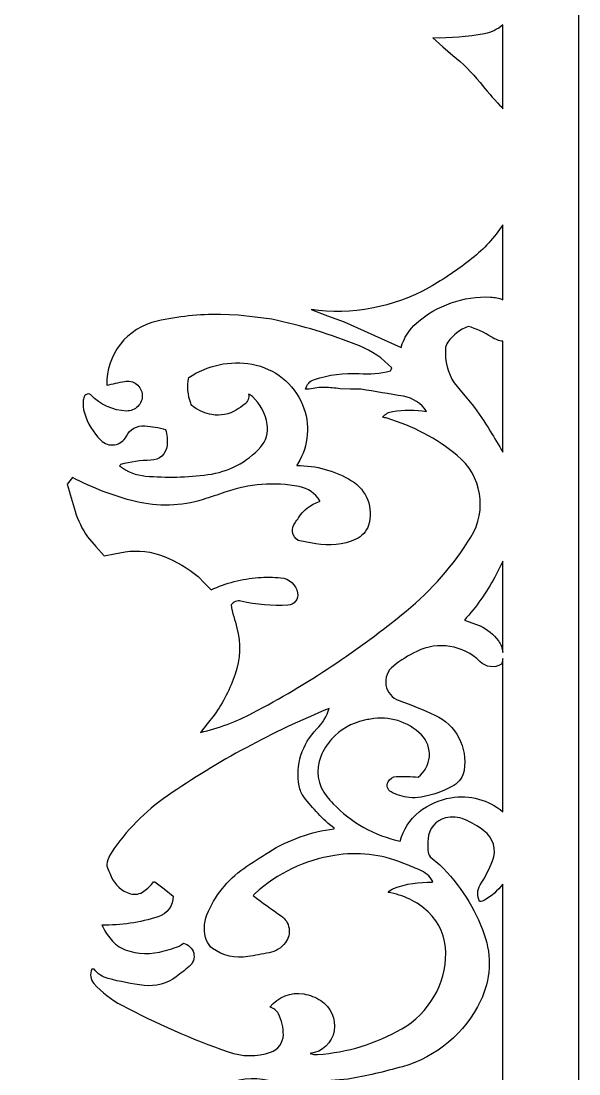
# Model space of a CAD drawing. Header units: centimetres. Extents: x -11.2 to -6.4, y -9 to 9.
# Drawn here: x -8.81 to -6.446, y -6.216 to -1.75 of the extents above; entities that cross this region are included whole.
import ezdxf

# ---------------------------------------------------------------- set-up
doc = ezdxf.new("R2010")
doc.units = ezdxf.units.CM
doc.header["$MEASUREMENT"] = 0
doc.layers.add('layer 1', color=7, linetype='Continuous')

msp = doc.modelspace()

# ---------------------------------------------------------------- linework, layer by layer
at = {"layer": 'layer 1', "color": 250}
for points, knots in [([(-11.17489, 9.00077), (-11.17489, 9.00077), (-6.44602, 9.00077), (-6.44602, 9.00077), (-6.44602, 9.00077), (-6.44602, 9.00077), (-6.44602, -9.00021), (-6.44602, -9.00021), (-6.44602, -9.00021), (-6.44602, -9.00021), (-11.17489, -9.00021), (-11.17489, -9.00021), (-11.17489, -9.00021), (-11.17489, -9.00021), (-11.17489, 9.00077), (-11.17489, 9.00077)], [0, 0, 0, 0, 0.2, 0.2, 0.2, 0.2, 0.4, 0.4, 0.4, 0.4, 0.6, 0.6, 0.6, 0.6, 1, 1, 1, 1]), ([(-6.76842, -1.76704), (-6.76842, -1.76704), (-6.76842, -2.12238), (-6.76842, -2.12238), (-6.76842, -2.12238), (-6.77239, -2.11759), (-6.77649, -2.11292), (-6.78076, -2.10836), (-6.78076, -2.10836), (-6.81002, -2.07704), (-6.83811, -2.04465), (-6.86501, -2.01126), (-6.86501, -2.01126), (-6.89922, -1.9688), (-6.93787, -1.93015), (-6.98034, -1.89595), (-6.98034, -1.89595), (-6.98034, -1.89595), (-7.02288, -1.85907), (-7.02288, -1.85907), (-7.02288, -1.85907), (-7.02288, -1.85907), (-7.06543, -1.82221), (-7.06543, -1.82221), (-7.06543, -1.82221), (-6.99169, -1.82385), (-6.91802, -1.81772), (-6.84557, -1.80393), (-6.84557, -1.80393), (-6.81688, -1.79847), (-6.79036, -1.78565), (-6.76842, -1.76704)], [0, 0, 0, 0, 0.1111111, 0.1111111, 0.1111111, 0.1111111, 0.2222222, 0.2222222, 0.2222222, 0.2222222, 0.3333333, 0.3333333, 0.3333333, 0.3333333, 0.4444444, 0.4444444, 0.4444444, 0.4444444, 0.5555556, 0.5555556, 0.5555556, 0.5555556, 0.6666667, 0.6666667, 0.6666667, 0.6666667, 0.7777778, 0.7777778, 0.7777778, 0.7777778, 1, 1, 1, 1]), ([(-6.76842, -2.61422), (-6.76842, -2.61422), (-6.76842, -2.93223), (-6.76842, -2.93223), (-6.76842, -2.93223), (-6.78484, -2.92567), (-6.80235, -2.92185), (-6.82033, -2.92105), (-6.82033, -2.92105), (-6.93535, -2.91592), (-7.0478, -2.95552), (-7.13418, -3.03163), (-7.13418, -3.03163), (-7.16524, -3.05899), (-7.18793, -3.09455), (-7.19965, -3.13426), (-7.19965, -3.13426), (-7.19965, -3.13426), (-7.44165, -3.0265), (-7.44165, -3.0265), (-7.44165, -3.0265), (-7.44165, -3.0265), (-7.5116, -3.00002), (-7.5116, -3.00002), (-7.5116, -3.00002), (-7.5116, -3.00002), (-7.58154, -2.97356), (-7.58154, -2.97356), (-7.58154, -2.97356), (-7.40876, -2.99866), (-7.23264, -2.96574), (-7.08062, -2.87987), (-7.08062, -2.87987), (-7.01711, -2.844), (-6.95655, -2.80317), (-6.89949, -2.75773), (-6.89949, -2.75773), (-6.84845, -2.71707), (-6.80424, -2.66863), (-6.76842, -2.61422)], [0, 0, 0, 0, 0.0909091, 0.0909091, 0.0909091, 0.0909091, 0.1818182, 0.1818182, 0.1818182, 0.1818182, 0.2727273, 0.2727273, 0.2727273, 0.2727273, 0.3636364, 0.3636364, 0.3636364, 0.3636364, 0.4545455, 0.4545455, 0.4545455, 0.4545455, 0.5454545, 0.5454545, 0.5454545, 0.5454545, 0.6363636, 0.6363636, 0.6363636, 0.6363636, 0.7272727, 0.7272727, 0.7272727, 0.7272727, 0.8181818, 0.8181818, 0.8181818, 0.8181818, 1, 1, 1, 1]), ([(-7.96535, -2.99435), (-7.96535, -2.99435), (-7.92753, -2.99624), (-7.92753, -2.99624), (-7.92753, -2.99624), (-7.92753, -2.99624), (-7.88973, -2.99813), (-7.88973, -2.99813), (-7.88973, -2.99813), (-7.88973, -2.99813), (-7.81883, -3.00664), (-7.81883, -3.00664), (-7.81883, -3.00664), (-7.81883, -3.00664), (-7.74794, -3.01515), (-7.74794, -3.01515), (-7.74794, -3.01515), (-7.621, -3.04167), (-7.49666, -3.07945), (-7.37643, -3.12801), (-7.37643, -3.12801), (-7.32462, -3.14894), (-7.27787, -3.18073), (-7.23936, -3.22121), (-7.23936, -3.22121), (-7.23936, -3.22121), (-7.24219, -3.22784), (-7.24219, -3.22784), (-7.24219, -3.22784), (-7.24219, -3.22784), (-7.24502, -3.23445), (-7.24502, -3.23445), (-7.24502, -3.23445), (-7.28816, -3.24455), (-7.33254, -3.24838), (-7.37678, -3.24579), (-7.37678, -3.24579), (-7.44123, -3.24202), (-7.5058, -3.25028), (-7.56722, -3.27017), (-7.56722, -3.27017), (-7.58625, -3.27633), (-7.60043, -3.29233), (-7.60425, -3.31197), (-7.60425, -3.31197), (-7.60425, -3.31197), (-7.59668, -3.31197), (-7.59668, -3.31197), (-7.59668, -3.31197), (-7.59668, -3.31197), (-7.58911, -3.31197), (-7.58911, -3.31197), (-7.58911, -3.31197), (-7.56792, -3.30615), (-7.54596, -3.30352), (-7.52399, -3.30417), (-7.52399, -3.30417), (-7.50212, -3.30482), (-7.4803, -3.30679), (-7.45867, -3.31008), (-7.45867, -3.31008), (-7.45867, -3.31008), (-7.41424, -3.31102), (-7.41424, -3.31102), (-7.41424, -3.31102), (-7.41424, -3.31102), (-7.3698, -3.31197), (-7.3698, -3.31197), (-7.3698, -3.31197), (-7.3095, -3.32141), (-7.24928, -3.33139), (-7.18915, -3.34192), (-7.18915, -3.34192), (-7.14914, -3.34891), (-7.11387, -3.37234), (-7.09188, -3.4065), (-7.09188, -3.4065), (-7.13958, -3.39921), (-7.18807, -3.39909), (-7.23579, -3.40616), (-7.23579, -3.40616), (-7.25193, -3.40855), (-7.26663, -3.41673), (-7.27717, -3.42917), (-7.27717, -3.42917), (-7.27717, -3.42917), (-7.27717, -3.43013), (-7.27717, -3.43013), (-7.27717, -3.43013), (-7.27717, -3.43013), (-7.27717, -3.43108), (-7.27717, -3.43108), (-7.27717, -3.43108), (-7.27111, -3.43195), (-7.26512, -3.43325), (-7.25925, -3.43501), (-7.25925, -3.43501), (-7.15049, -3.46738), (-7.04925, -3.52113), (-6.96148, -3.59305), (-6.96148, -3.59305), (-6.85834, -3.6775), (-6.83372, -3.82546), (-6.9037, -3.93892), (-6.9037, -3.93892), (-6.9773, -4.05812), (-7.07015, -4.16436), (-7.17841, -4.25328), (-7.17841, -4.25328), (-7.37989, -4.41875), (-7.59765, -4.56341), (-7.82828, -4.685), (-7.82828, -4.685), (-7.89846, -4.72199), (-7.97314, -4.74979), (-8.05043, -4.76769), (-8.05043, -4.76769), (-8.05043, -4.76769), (-8.02112, -4.73082), (-8.02112, -4.73082), (-8.02112, -4.73082), (-8.02112, -4.73082), (-7.99181, -4.69395), (-7.99181, -4.69395), (-7.99181, -4.69395), (-7.95405, -4.64044), (-7.92403, -4.5819), (-7.90263, -4.52), (-7.90263, -4.52), (-7.88086, -4.45704), (-7.87832, -4.38906), (-7.89534, -4.32466), (-7.89534, -4.32466), (-7.89962, -4.30842), (-7.9042, -4.29226), (-7.90906, -4.27618), (-7.90906, -4.27618), (-7.91393, -4.26008), (-7.91758, -4.24364), (-7.91997, -4.227), (-7.91997, -4.227), (-7.91079, -4.21348), (-7.89422, -4.20702), (-7.87831, -4.21073), (-7.87831, -4.21073), (-7.81307, -4.22595), (-7.746, -4.23177), (-7.67912, -4.228), (-7.67912, -4.228), (-7.66647, -4.22727), (-7.65474, -4.22114), (-7.64693, -4.21117), (-7.64693, -4.21117), (-7.63911, -4.20119), (-7.63595, -4.1884), (-7.63827, -4.17594), (-7.63827, -4.17594), (-7.6448, -4.14089), (-7.67388, -4.11451), (-7.70942, -4.11149), (-7.70942, -4.11149), (-7.74135, -4.10877), (-7.77343, -4.10855), (-7.8054, -4.11083), (-7.8054, -4.11083), (-7.87457, -4.11576), (-7.94223, -4.13334), (-8.00506, -4.16271), (-8.00506, -4.16271), (-8.00506, -4.16271), (-8.03247, -4.13436), (-8.03247, -4.13436), (-8.03247, -4.13436), (-8.03247, -4.13436), (-8.05988, -4.106), (-8.05988, -4.106), (-8.05988, -4.106), (-8.10365, -4.0711), (-8.15217, -4.04262), (-8.20399, -4.02145), (-8.20399, -4.02145), (-8.25651, -3.99999), (-8.31388, -3.99327), (-8.36994, -4.00201), (-8.36994, -4.00201), (-8.36994, -4.00201), (-8.41437, -4.01053), (-8.41437, -4.01053), (-8.41437, -4.01053), (-8.41437, -4.01053), (-8.4588, -4.01903), (-8.4588, -4.01903), (-8.4588, -4.01903), (-8.4588, -4.01903), (-8.49377, -3.97838), (-8.49377, -3.97838), (-8.49377, -3.97838), (-8.49377, -3.97838), (-8.52875, -3.93773), (-8.52875, -3.93773), (-8.52875, -3.93773), (-8.55174, -3.90466), (-8.56944, -3.86822), (-8.58123, -3.8297), (-8.58123, -3.8297), (-8.59294, -3.79141), (-8.60444, -3.75307), (-8.61571, -3.71465), (-8.61571, -3.71465), (-8.61571, -3.71465), (-8.59303, -3.68629), (-8.59303, -3.68629), (-8.59303, -3.68629), (-8.50829, -3.731), (-8.41844, -3.7652), (-8.32541, -3.78815), (-8.32541, -3.78815), (-8.23098, -3.81144), (-8.13205, -3.8085), (-8.03918, -3.77961), (-8.03918, -3.77961), (-8.00812, -3.76994), (-7.97725, -3.75968), (-7.94658, -3.74884), (-7.94658, -3.74884), (-7.84547, -3.71306), (-7.73662, -3.70484), (-7.63128, -3.72502), (-7.63128, -3.72502), (-7.59513, -3.73193), (-7.56344, -3.75352), (-7.54374, -3.78461), (-7.54374, -3.78461), (-7.54374, -3.78461), (-7.54469, -3.78649), (-7.54469, -3.78649), (-7.54469, -3.78649), (-7.54469, -3.78649), (-7.54564, -3.78839), (-7.54564, -3.78839), (-7.54564, -3.78839), (-7.58237, -3.80017), (-7.61376, -3.82446), (-7.63436, -3.85708), (-7.63436, -3.85708), (-7.63898, -3.86438), (-7.64396, -3.87144), (-7.6493, -3.87823), (-7.6493, -3.87823), (-7.65823, -3.8896), (-7.66191, -3.90421), (-7.65944, -3.91845), (-7.65944, -3.91845), (-7.65697, -3.93269), (-7.64863, -3.94518), (-7.63638, -3.95286), (-7.63638, -3.95286), (-7.63638, -3.95286), (-7.59857, -3.96042), (-7.59857, -3.96042), (-7.59857, -3.96042), (-7.59857, -3.96042), (-7.56075, -3.96799), (-7.56075, -3.96799), (-7.56075, -3.96799), (-7.50372, -3.97837), (-7.44492, -3.97157), (-7.39175, -3.94849), (-7.39175, -3.94849), (-7.36581, -3.9372), (-7.34609, -3.91519), (-7.33775, -3.88816), (-7.33775, -3.88816), (-7.31563, -3.81642), (-7.34512, -3.7389), (-7.4094, -3.70011), (-7.4094, -3.70011), (-7.47961, -3.65771), (-7.56003, -3.63528), (-7.64205, -3.63525), (-7.64205, -3.63525), (-7.64205, -3.63525), (-7.64205, -3.63431), (-7.64205, -3.63431), (-7.64205, -3.63431), (-7.64205, -3.63431), (-7.64205, -3.63336), (-7.64205, -3.63336), (-7.64205, -3.63336), (-7.64205, -3.63336), (-7.63827, -3.62958), (-7.63827, -3.62958), (-7.63827, -3.62958), (-7.63784, -3.62853), (-7.63732, -3.62751), (-7.63673, -3.62655), (-7.63673, -3.62655), (-7.59092, -3.55156), (-7.58374, -3.45927), (-7.61748, -3.37814), (-7.61748, -3.37814), (-7.65488, -3.28818), (-7.73529, -3.22339), (-7.83117, -3.20608), (-7.83117, -3.20608), (-7.92464, -3.18919), (-8.02095, -3.20952), (-8.09959, -3.26281), (-8.09959, -3.26281), (-8.10709, -3.29914), (-8.10414, -3.33685), (-8.09109, -3.37159), (-8.09109, -3.37159), (-8.08873, -3.37789), (-8.08453, -3.38335), (-8.07904, -3.38726), (-8.07904, -3.38726), (-8.05586, -3.40375), (-8.02929, -3.41485), (-8.00128, -3.41972), (-8.00128, -3.41972), (-7.96541, -3.42597), (-7.92852, -3.41887), (-7.89755, -3.39974), (-7.89755, -3.39974), (-7.88498, -3.39198), (-7.87287, -3.38352), (-7.86125, -3.3744), (-7.86125, -3.3744), (-7.84869, -3.36453), (-7.84285, -3.34838), (-7.84624, -3.33276), (-7.84624, -3.33276), (-7.83999, -3.33469), (-7.83429, -3.33804), (-7.82958, -3.34257), (-7.82958, -3.34257), (-7.79639, -3.37448), (-7.77436, -3.41626), (-7.76674, -3.46168), (-7.76674, -3.46168), (-7.76097, -3.496), (-7.77127, -3.5311), (-7.79463, -3.55689), (-7.79463, -3.55689), (-7.85297, -3.62131), (-7.93239, -3.66287), (-8.01856, -3.67416), (-8.01856, -3.67416), (-8.1062, -3.68562), (-8.19484, -3.68765), (-8.28292, -3.6802), (-8.28292, -3.6802), (-8.32289, -3.67683), (-8.36102, -3.66186), (-8.39263, -3.63714), (-8.39263, -3.63714), (-8.39263, -3.63714), (-8.39073, -3.63431), (-8.39073, -3.63431), (-8.39073, -3.63431), (-8.39073, -3.63431), (-8.38885, -3.63147), (-8.38885, -3.63147), (-8.38885, -3.63147), (-8.34687, -3.61998), (-8.3036, -3.61391), (-8.26009, -3.61339), (-8.26009, -3.61339), (-8.22482, -3.61295), (-8.19548, -3.5862), (-8.19187, -3.5511), (-8.19187, -3.5511), (-8.18948, -3.52793), (-8.19152, -3.50453), (-8.19789, -3.48213), (-8.19789, -3.48213), (-8.22683, -3.47443), (-8.2564, -3.46943), (-8.28626, -3.46717), (-8.28626, -3.46717), (-8.31881, -3.46473), (-8.3496, -3.48209), (-8.3643, -3.51124), (-8.3643, -3.51124), (-8.37408, -3.53068), (-8.39261, -3.54423), (-8.4141, -3.54764), (-8.4141, -3.54764), (-8.4356, -3.55106), (-8.45753, -3.5438), (-8.47286, -3.52835), (-8.47286, -3.52835), (-8.50501, -3.49584), (-8.52875, -3.45594), (-8.54198, -3.41217), (-8.54198, -3.41217), (-8.54721, -3.39489), (-8.54901, -3.37674), (-8.54726, -3.35877), (-8.54726, -3.35877), (-8.54652, -3.35161), (-8.54386, -3.34478), (-8.53956, -3.33901), (-8.53956, -3.33901), (-8.5349, -3.33274), (-8.52669, -3.33021), (-8.5193, -3.33276), (-8.5193, -3.33276), (-8.51769, -3.33368), (-8.51623, -3.33482), (-8.51495, -3.33617), (-8.51495, -3.33617), (-8.47544, -3.3779), (-8.42113, -3.40239), (-8.36369, -3.40436), (-8.36369, -3.40436), (-8.3457, -3.40496), (-8.32826, -3.39802), (-8.31561, -3.3852), (-8.31561, -3.3852), (-8.30296, -3.37238), (-8.29624, -3.35496), (-8.29707, -3.33697), (-8.29707, -3.33697), (-8.29792, -3.31876), (-8.30668, -3.30182), (-8.32107, -3.29062), (-8.32107, -3.29062), (-8.33544, -3.27941), (-8.3539, -3.27503), (-8.37176, -3.27866), (-8.37176, -3.27866), (-8.39706, -3.28376), (-8.4223, -3.2892), (-8.44746, -3.29495), (-8.44746, -3.29495), (-8.45042, -3.16483), (-8.36062, -3.05078), (-8.23349, -3.02286), (-8.23349, -3.02286), (-8.14543, -3.00357), (-8.0555, -2.99401), (-7.96535, -2.99435)], [0, 0, 0, 0, 0.0089286, 0.0089286, 0.0089286, 0.0089286, 0.0178571, 0.0178571, 0.0178571, 0.0178571, 0.0267857, 0.0267857, 0.0267857, 0.0267857, 0.0357143, 0.0357143, 0.0357143, 0.0357143, 0.0446429, 0.0446429, 0.0446429, 0.0446429, 0.0535714, 0.0535714, 0.0535714, 0.0535714, 0.0625, 0.0625, 0.0625, 0.0625, 0.0714286, 0.0714286, 0.0714286, 0.0714286, 0.0803571, 0.0803571, 0.0803571, 0.0803571, 0.0892857, 0.0892857, 0.0892857, 0.0892857, 0.0982143, 0.0982143, 0.0982143, 0.0982143, 0.1071429, 0.1071429, 0.1071429, 0.1071429, 0.1160714, 0.1160714, 0.1160714, 0.1160714, 0.125, 0.125, 0.125, 0.125, 0.1339286, 0.1339286, 0.1339286, 0.1339286, 0.1428571, 0.1428571, 0.1428571, 0.1428571, 0.1517857, 0.1517857, 0.1517857, 0.1517857, 0.1607143, 0.1607143, 0.1607143, 0.1607143, 0.1696429, 0.1696429, 0.1696429, 0.1696429, 0.1785714, 0.1785714, 0.1785714, 0.1785714, 0.1875, 0.1875, 0.1875, 0.1875, 0.1964286, 0.1964286, 0.1964286, 0.1964286, 0.2053571, 0.2053571, 0.2053571, 0.2053571, 0.2142857, 0.2142857, 0.2142857, 0.2142857, 0.2232143, 0.2232143, 0.2232143, 0.2232143, 0.2321429, 0.2321429, 0.2321429, 0.2321429, 0.2410714, 0.2410714, 0.2410714, 0.2410714, 0.25, 0.25, 0.25, 0.25, 0.2589286, 0.2589286, 0.2589286, 0.2589286, 0.2678571, 0.2678571, 0.2678571, 0.2678571, 0.2767857, 0.2767857, 0.2767857, 0.2767857, 0.2857143, 0.2857143, 0.2857143, 0.2857143, 0.2946429, 0.2946429, 0.2946429, 0.2946429, 0.3035714, 0.3035714, 0.3035714, 0.3035714, 0.3125, 0.3125, 0.3125, 0.3125, 0.3214286, 0.3214286, 0.3214286, 0.3214286, 0.3303571, 0.3303571, 0.3303571, 0.3303571, 0.3392857, 0.3392857, 0.3392857, 0.3392857, 0.3482143, 0.3482143, 0.3482143, 0.3482143, 0.3571429, 0.3571429, 0.3571429, 0.3571429, 0.3660714, 0.3660714, 0.3660714, 0.3660714, 0.375, 0.375, 0.375, 0.375, 0.3839286, 0.3839286, 0.3839286, 0.3839286, 0.3928571, 0.3928571, 0.3928571, 0.3928571, 0.4017857, 0.4017857, 0.4017857, 0.4017857, 0.4107143, 0.4107143, 0.4107143, 0.4107143, 0.4196429, 0.4196429, 0.4196429, 0.4196429, 0.4285714, 0.4285714, 0.4285714, 0.4285714, 0.4375, 0.4375, 0.4375, 0.4375, 0.4464286, 0.4464286, 0.4464286, 0.4464286, 0.4553571, 0.4553571, 0.4553571, 0.4553571, 0.4642857, 0.4642857, 0.4642857, 0.4642857, 0.4732143, 0.4732143, 0.4732143, 0.4732143, 0.4821429, 0.4821429, 0.4821429, 0.4821429, 0.4910714, 0.4910714, 0.4910714, 0.4910714, 0.5, 0.5, 0.5, 0.5, 0.5089286, 0.5089286, 0.5089286, 0.5089286, 0.5178571, 0.5178571, 0.5178571, 0.5178571, 0.5267857, 0.5267857, 0.5267857, 0.5267857, 0.5357143, 0.5357143, 0.5357143, 0.5357143, 0.5446429, 0.5446429, 0.5446429, 0.5446429, 0.5535714, 0.5535714, 0.5535714, 0.5535714, 0.5625, 0.5625, 0.5625, 0.5625, 0.5714286, 0.5714286, 0.5714286, 0.5714286, 0.5803571, 0.5803571, 0.5803571, 0.5803571, 0.5892857, 0.5892857, 0.5892857, 0.5892857, 0.5982143, 0.5982143, 0.5982143, 0.5982143, 0.6071429, 0.6071429, 0.6071429, 0.6071429, 0.6160714, 0.6160714, 0.6160714, 0.6160714, 0.625, 0.625, 0.625, 0.625, 0.6339286, 0.6339286, 0.6339286, 0.6339286, 0.6428571, 0.6428571, 0.6428571, 0.6428571, 0.6517857, 0.6517857, 0.6517857, 0.6517857, 0.6607143, 0.6607143, 0.6607143, 0.6607143, 0.6696429, 0.6696429, 0.6696429, 0.6696429, 0.6785714, 0.6785714, 0.6785714, 0.6785714, 0.6875, 0.6875, 0.6875, 0.6875, 0.6964286, 0.6964286, 0.6964286, 0.6964286, 0.7053571, 0.7053571, 0.7053571, 0.7053571, 0.7142857, 0.7142857, 0.7142857, 0.7142857, 0.7232143, 0.7232143, 0.7232143, 0.7232143, 0.7321429, 0.7321429, 0.7321429, 0.7321429, 0.7410714, 0.7410714, 0.7410714, 0.7410714, 0.75, 0.75, 0.75, 0.75, 0.7589286, 0.7589286, 0.7589286, 0.7589286, 0.7678571, 0.7678571, 0.7678571, 0.7678571, 0.7767857, 0.7767857, 0.7767857, 0.7767857, 0.7857143, 0.7857143, 0.7857143, 0.7857143, 0.7946429, 0.7946429, 0.7946429, 0.7946429, 0.8035714, 0.8035714, 0.8035714, 0.8035714, 0.8125, 0.8125, 0.8125, 0.8125, 0.8214286, 0.8214286, 0.8214286, 0.8214286, 0.8303571, 0.8303571, 0.8303571, 0.8303571, 0.8392857, 0.8392857, 0.8392857, 0.8392857, 0.8482143, 0.8482143, 0.8482143, 0.8482143, 0.8571429, 0.8571429, 0.8571429, 0.8571429, 0.8660714, 0.8660714, 0.8660714, 0.8660714, 0.875, 0.875, 0.875, 0.875, 0.8839286, 0.8839286, 0.8839286, 0.8839286, 0.8928571, 0.8928571, 0.8928571, 0.8928571, 0.9017857, 0.9017857, 0.9017857, 0.9017857, 0.9107143, 0.9107143, 0.9107143, 0.9107143, 0.9196429, 0.9196429, 0.9196429, 0.9196429, 0.9285714, 0.9285714, 0.9285714, 0.9285714, 0.9375, 0.9375, 0.9375, 0.9375, 0.9464286, 0.9464286, 0.9464286, 0.9464286, 0.9553571, 0.9553571, 0.9553571, 0.9553571, 0.9642857, 0.9642857, 0.9642857, 0.9642857, 0.9732143, 0.9732143, 0.9732143, 0.9732143, 0.9821429, 0.9821429, 0.9821429, 0.9821429, 1, 1, 1, 1]), ([(-6.76842, -3.10852), (-6.76842, -3.10852), (-6.76842, -3.57847), (-6.76842, -3.57847), (-6.76842, -3.57847), (-6.78612, -3.54869), (-6.80398, -3.51903), (-6.82201, -3.48946), (-6.82201, -3.48946), (-6.84579, -3.45046), (-6.8715, -3.41268), (-6.89905, -3.37624), (-6.89905, -3.37624), (-6.89905, -3.37624), (-6.93687, -3.33087), (-6.93687, -3.33087), (-6.93687, -3.33087), (-6.93687, -3.33087), (-6.97467, -3.2855), (-6.97467, -3.2855), (-6.97467, -3.2855), (-7.00132, -3.24302), (-7.01436, -3.19338), (-7.01203, -3.1433), (-7.01203, -3.1433), (-7.01151, -3.13218), (-7.00782, -3.12145), (-7.00139, -3.11236), (-7.00139, -3.11236), (-6.98006, -3.08224), (-6.9504, -3.05896), (-6.91606, -3.04539), (-6.91606, -3.04539), (-6.88043, -3.05531), (-6.84656, -3.07073), (-6.81569, -3.0911), (-6.81569, -3.0911), (-6.80135, -3.10055), (-6.78517, -3.10643), (-6.76842, -3.10852)], [0, 0, 0, 0, 0.0909091, 0.0909091, 0.0909091, 0.0909091, 0.1818182, 0.1818182, 0.1818182, 0.1818182, 0.2727273, 0.2727273, 0.2727273, 0.2727273, 0.3636364, 0.3636364, 0.3636364, 0.3636364, 0.4545455, 0.4545455, 0.4545455, 0.4545455, 0.5454545, 0.5454545, 0.5454545, 0.5454545, 0.6363636, 0.6363636, 0.6363636, 0.6363636, 0.7272727, 0.7272727, 0.7272727, 0.7272727, 0.8181818, 0.8181818, 0.8181818, 0.8181818, 1, 1, 1, 1]), ([(-6.76842, -4.04129), (-6.76842, -4.04129), (-6.76842, -4.42861), (-6.76842, -4.42861), (-6.76842, -4.42861), (-6.7705, -4.41106), (-6.77693, -4.39404), (-6.78747, -4.37919), (-6.78747, -4.37919), (-6.80714, -4.35147), (-6.83392, -4.32959), (-6.86501, -4.31584), (-6.86501, -4.31584), (-6.86501, -4.31584), (-6.93118, -4.29127), (-6.93118, -4.29127), (-6.93118, -4.29127), (-6.88124, -4.23571), (-6.83802, -4.17447), (-6.80241, -4.1088), (-6.80241, -4.1088), (-6.7904, -4.08663), (-6.77907, -4.06411), (-6.76842, -4.04129)], [0, 0, 0, 0, 0.1428571, 0.1428571, 0.1428571, 0.1428571, 0.2857143, 0.2857143, 0.2857143, 0.2857143, 0.4285714, 0.4285714, 0.4285714, 0.4285714, 0.5714286, 0.5714286, 0.5714286, 0.5714286, 0.7142857, 0.7142857, 0.7142857, 0.7142857, 1, 1, 1, 1]), ([(-6.76842, -4.45399), (-6.76842, -4.45399), (-6.76842, -5.10405), (-6.76842, -5.10405), (-6.76842, -5.10405), (-6.82857, -5.05349), (-6.90876, -5.03074), (-6.98849, -5.04436), (-6.98849, -5.04436), (-7.03784, -5.05278), (-7.08422, -5.07357), (-7.12334, -5.1048), (-7.12334, -5.1048), (-7.16287, -5.13637), (-7.19098, -5.17996), (-7.20344, -5.22898), (-7.20344, -5.22898), (-7.31214, -5.20549), (-7.411, -5.14983), (-7.48736, -5.06981), (-7.48736, -5.06981), (-7.49673, -5.05999), (-7.50575, -5.04982), (-7.51442, -5.03927), (-7.51442, -5.03927), (-7.55366, -4.99158), (-7.56345, -4.9261), (-7.53996, -4.86899), (-7.53996, -4.86899), (-7.52882, -4.84191), (-7.5133, -4.81735), (-7.49431, -4.79609), (-7.49431, -4.79609), (-7.45826, -4.75572), (-7.40975, -4.72726), (-7.35532, -4.71602), (-7.35532, -4.71602), (-7.34672, -4.71424), (-7.33808, -4.71253), (-7.32943, -4.71091), (-7.32943, -4.71091), (-7.25095, -4.69609), (-7.17019, -4.72124), (-7.11392, -4.7779), (-7.11392, -4.7779), (-7.08965, -4.80232), (-7.07721, -4.83609), (-7.07985, -4.87041), (-7.07985, -4.87041), (-7.08248, -4.90473), (-7.10009, -4.93633), (-7.12781, -4.95674), (-7.12781, -4.95674), (-7.15814, -4.95446), (-7.18856, -4.95366), (-7.21898, -4.95435), (-7.21898, -4.95435), (-7.23427, -4.95471), (-7.24803, -4.96368), (-7.25449, -4.97754), (-7.25449, -4.97754), (-7.25849, -4.98476), (-7.25948, -4.99327), (-7.25719, -5.00122), (-7.25719, -5.00122), (-7.25491, -5.00915), (-7.24959, -5.01582), (-7.24236, -5.01981), (-7.24236, -5.01981), (-7.21868, -5.03285), (-7.19261, -5.04094), (-7.16572, -5.0436), (-7.16572, -5.0436), (-7.14867, -5.04529), (-7.13147, -5.04469), (-7.11458, -5.04182), (-7.11458, -5.04182), (-7.06609, -5.03358), (-7.01947, -5.0168), (-6.97685, -4.99225), (-6.97685, -4.99225), (-6.95331, -4.97867), (-6.93708, -4.9553), (-6.93261, -4.92848), (-6.93261, -4.92848), (-6.91643, -4.83117), (-6.96718, -4.73511), (-7.05677, -4.6938), (-7.05677, -4.6938), (-7.10627, -4.67094), (-7.15682, -4.6505), (-7.20828, -4.63251), (-7.20828, -4.63251), (-7.23751, -4.62236), (-7.25885, -4.59707), (-7.26395, -4.56657), (-7.26395, -4.56657), (-7.26904, -4.53606), (-7.25679, -4.50498), (-7.23246, -4.48589), (-7.23246, -4.48589), (-7.2016, -4.46179), (-7.16833, -4.44094), (-7.13318, -4.42365), (-7.13318, -4.42365), (-7.0439, -4.37973), (-6.93649, -4.39723), (-6.86566, -4.4671), (-6.86566, -4.4671), (-6.84126, -4.49116), (-6.80378, -4.49583), (-6.77426, -4.47844), (-6.77426, -4.47844), (-6.77132, -4.47046), (-6.7694, -4.46225), (-6.76842, -4.45399)], [0, 0, 0, 0, 0.0333333, 0.0333333, 0.0333333, 0.0333333, 0.0666667, 0.0666667, 0.0666667, 0.0666667, 0.1, 0.1, 0.1, 0.1, 0.1333333, 0.1333333, 0.1333333, 0.1333333, 0.1666667, 0.1666667, 0.1666667, 0.1666667, 0.2, 0.2, 0.2, 0.2, 0.2333333, 0.2333333, 0.2333333, 0.2333333, 0.2666667, 0.2666667, 0.2666667, 0.2666667, 0.3, 0.3, 0.3, 0.3, 0.3333333, 0.3333333, 0.3333333, 0.3333333, 0.3666667, 0.3666667, 0.3666667, 0.3666667, 0.4, 0.4, 0.4, 0.4, 0.4333333, 0.4333333, 0.4333333, 0.4333333, 0.4666667, 0.4666667, 0.4666667, 0.4666667, 0.5, 0.5, 0.5, 0.5, 0.5333333, 0.5333333, 0.5333333, 0.5333333, 0.5666667, 0.5666667, 0.5666667, 0.5666667, 0.6, 0.6, 0.6, 0.6, 0.6333333, 0.6333333, 0.6333333, 0.6333333, 0.6666667, 0.6666667, 0.6666667, 0.6666667, 0.7, 0.7, 0.7, 0.7, 0.7333333, 0.7333333, 0.7333333, 0.7333333, 0.7666667, 0.7666667, 0.7666667, 0.7666667, 0.8, 0.8, 0.8, 0.8, 0.8333333, 0.8333333, 0.8333333, 0.8333333, 0.8666667, 0.8666667, 0.8666667, 0.8666667, 0.9, 0.9, 0.9, 0.9, 0.9333333, 0.9333333, 0.9333333, 0.9333333, 1, 1, 1, 1]), ([(-7.50405, -4.66559), (-7.51439, -4.69838), (-7.53245, -4.72822), (-7.55671, -4.75258), (-7.55671, -4.75258), (-7.61998, -4.81612), (-7.64804, -4.90657), (-7.63177, -4.99475), (-7.63177, -4.99475), (-7.62865, -5.01162), (-7.62172, -5.02755), (-7.61148, -5.04132), (-7.61148, -5.04132), (-7.57461, -5.09092), (-7.53152, -5.13556), (-7.48325, -5.17416), (-7.48325, -5.17416), (-7.48325, -5.17416), (-7.48325, -5.1751), (-7.48325, -5.1751), (-7.48325, -5.1751), (-7.48325, -5.1751), (-7.48325, -5.17604), (-7.48325, -5.17604), (-7.48325, -5.17604), (-7.58179, -5.18862), (-7.67643, -5.22229), (-7.76077, -5.2748), (-7.76077, -5.2748), (-7.79654, -5.29707), (-7.83171, -5.32028), (-7.86625, -5.34441), (-7.86625, -5.34441), (-7.93625, -5.39331), (-7.99052, -5.46145), (-8.02251, -5.54063), (-8.02251, -5.54063), (-8.03674, -5.57582), (-8.03725, -5.61504), (-8.02395, -5.65058), (-8.02395, -5.65058), (-8.01903, -5.66375), (-8.01033, -5.67518), (-7.99894, -5.68344), (-7.99894, -5.68344), (-7.95581, -5.71474), (-7.90192, -5.72734), (-7.84937, -5.71837), (-7.84937, -5.71837), (-7.81929, -5.71324), (-7.78926, -5.7078), (-7.75928, -5.70208), (-7.75928, -5.70208), (-7.73127, -5.69672), (-7.70631, -5.68104), (-7.68932, -5.65813), (-7.68932, -5.65813), (-7.67657, -5.6409), (-7.67133, -5.61922), (-7.67482, -5.59806), (-7.67482, -5.59806), (-7.67832, -5.5769), (-7.69016, -5.55813), (-7.70778, -5.5459), (-7.70778, -5.5459), (-7.74816, -5.51789), (-7.78803, -5.48912), (-7.82734, -5.45963), (-7.82734, -5.45963), (-7.8247, -5.45626), (-7.82178, -5.45312), (-7.81861, -5.45025), (-7.81861, -5.45025), (-7.72427, -5.36513), (-7.60725, -5.3091), (-7.4818, -5.28896), (-7.4818, -5.28896), (-7.38407, -5.27327), (-7.28386, -5.28457), (-7.19208, -5.32162), (-7.19208, -5.32162), (-7.16883, -5.33102), (-7.14556, -5.34043), (-7.12233, -5.34987), (-7.12233, -5.34987), (-7.09845, -5.35957), (-7.07845, -5.3769), (-7.06543, -5.39914), (-7.06543, -5.39914), (-7.06543, -5.39914), (-7.06636, -5.40102), (-7.06636, -5.40102), (-7.06636, -5.40102), (-7.06636, -5.40102), (-7.06731, -5.40291), (-7.06731, -5.40291), (-7.06731, -5.40291), (-7.12319, -5.40081), (-7.17895, -5.40965), (-7.23144, -5.42894), (-7.23144, -5.42894), (-7.24069, -5.43234), (-7.24871, -5.43841), (-7.25449, -5.44639), (-7.25449, -5.44639), (-7.19086, -5.45608), (-7.13168, -5.48495), (-7.08486, -5.52911), (-7.08486, -5.52911), (-7.03716, -5.57411), (-7.01015, -5.63685), (-7.01019, -5.70243), (-7.01019, -5.70243), (-7.01029, -5.83555), (-7.0816, -5.95857), (-7.197, -6.02493), (-7.197, -6.02493), (-7.30607, -6.08763), (-7.42797, -6.12483), (-7.55346, -6.13372), (-7.55346, -6.13372), (-7.56431, -6.1345), (-7.5752, -6.13284), (-7.58533, -6.12888), (-7.58533, -6.12888), (-7.53355, -6.12352), (-7.49183, -6.08415), (-7.48356, -6.03275), (-7.48356, -6.03275), (-7.47548, -5.98261), (-7.49767, -5.93245), (-7.54023, -5.90474), (-7.54023, -5.90474), (-7.56211, -5.8905), (-7.58667, -5.8809), (-7.6124, -5.87655), (-7.6124, -5.87655), (-7.66674, -5.86735), (-7.72169, -5.88873), (-7.75549, -5.93227), (-7.75549, -5.93227), (-7.74, -5.93632), (-7.72695, -5.94675), (-7.71957, -5.96094), (-7.71957, -5.96094), (-7.70528, -5.98845), (-7.69816, -6.01911), (-7.69887, -6.0501), (-7.69887, -6.0501), (-7.69962, -6.08361), (-7.72132, -6.1131), (-7.75308, -6.12382), (-7.75308, -6.12382), (-7.81133, -6.1435), (-7.87453, -6.14302), (-7.93248, -6.12251), (-7.93248, -6.12251), (-8.08733, -6.06769), (-8.23799, -6.00156), (-8.38318, -5.9247), (-8.38318, -5.9247), (-8.42769, -5.90113), (-8.4678, -5.87003), (-8.50172, -5.83279), (-8.50172, -5.83279), (-8.51694, -5.81609), (-8.52017, -5.79168), (-8.50984, -5.77158), (-8.50984, -5.77158), (-8.50984, -5.77158), (-8.50512, -5.77158), (-8.50512, -5.77158), (-8.50512, -5.77158), (-8.50512, -5.77158), (-8.50039, -5.77158), (-8.50039, -5.77158), (-8.50039, -5.77158), (-8.48591, -5.79111), (-8.46521, -5.80511), (-8.44167, -5.81123), (-8.44167, -5.81123), (-8.39158, -5.8243), (-8.34069, -5.83409), (-8.28932, -5.84056), (-8.28932, -5.84056), (-8.2406, -5.84669), (-8.19145, -5.8334), (-8.15248, -5.80352), (-8.15248, -5.80352), (-8.13418, -5.78949), (-8.11604, -5.77524), (-8.09807, -5.76076), (-8.09807, -5.76076), (-8.08112, -5.74702), (-8.07364, -5.72471), (-8.07889, -5.70351), (-8.07889, -5.70351), (-8.08414, -5.68233), (-8.10085, -5.66615), (-8.12227, -5.66192), (-8.12227, -5.66192), (-8.13397, -5.67092), (-8.14727, -5.67762), (-8.16147, -5.68167), (-8.16147, -5.68167), (-8.17553, -5.68568), (-8.18956, -5.68981), (-8.20357, -5.69406), (-8.20357, -5.69406), (-8.25797, -5.71056), (-8.31631, -5.70882), (-8.36965, -5.68914), (-8.36965, -5.68914), (-8.39298, -5.68053), (-8.41357, -5.66576), (-8.4292, -5.64642), (-8.4292, -5.64642), (-8.4446, -5.62736), (-8.45772, -5.60653), (-8.46826, -5.5844), (-8.46826, -5.5844), (-8.38752, -5.5859), (-8.30709, -5.5743), (-8.23006, -5.55005), (-8.23006, -5.55005), (-8.19147, -5.53789), (-8.16537, -5.50198), (-8.16576, -5.46151), (-8.16576, -5.46151), (-8.16576, -5.46151), (-8.20451, -5.43127), (-8.20451, -5.43127), (-8.20451, -5.43127), (-8.20451, -5.43127), (-8.24327, -5.40102), (-8.24327, -5.40102), (-8.24327, -5.40102), (-8.24327, -5.40102), (-8.2461, -5.40102), (-8.2461, -5.40102), (-8.2461, -5.40102), (-8.2461, -5.40102), (-8.24895, -5.40102), (-8.24895, -5.40102), (-8.24895, -5.40102), (-8.26048, -5.41653), (-8.27434, -5.43019), (-8.29001, -5.4415), (-8.29001, -5.4415), (-8.30641, -5.45336), (-8.32736, -5.45702), (-8.34682, -5.45144), (-8.34682, -5.45144), (-8.38378, -5.44083), (-8.41388, -5.41389), (-8.42855, -5.37834), (-8.42855, -5.37834), (-8.43259, -5.36854), (-8.437, -5.35889), (-8.44176, -5.34941), (-8.44176, -5.34941), (-8.44665, -5.33965), (-8.448, -5.32849), (-8.44557, -5.31783), (-8.44557, -5.31783), (-8.44242, -5.30412), (-8.43681, -5.29108), (-8.42902, -5.27936), (-8.42902, -5.27936), (-8.36561, -5.18397), (-8.28454, -5.10156), (-8.19021, -5.03659), (-8.19021, -5.03659), (-7.97547, -4.88868), (-7.74539, -4.76429), (-7.50405, -4.66559), (-7.50405, -4.66559), (-7.50405, -4.66559), (-7.50405, -4.66559), (-7.50405, -4.66559)], [0, 0, 0, 0, 0.0140845, 0.0140845, 0.0140845, 0.0140845, 0.028169, 0.028169, 0.028169, 0.028169, 0.0422535, 0.0422535, 0.0422535, 0.0422535, 0.056338, 0.056338, 0.056338, 0.056338, 0.0704225, 0.0704225, 0.0704225, 0.0704225, 0.084507, 0.084507, 0.084507, 0.084507, 0.0985915, 0.0985915, 0.0985915, 0.0985915, 0.1126761, 0.1126761, 0.1126761, 0.1126761, 0.1267606, 0.1267606, 0.1267606, 0.1267606, 0.1408451, 0.1408451, 0.1408451, 0.1408451, 0.1549296, 0.1549296, 0.1549296, 0.1549296, 0.1690141, 0.1690141, 0.1690141, 0.1690141, 0.1830986, 0.1830986, 0.1830986, 0.1830986, 0.1971831, 0.1971831, 0.1971831, 0.1971831, 0.2112676, 0.2112676, 0.2112676, 0.2112676, 0.2253521, 0.2253521, 0.2253521, 0.2253521, 0.2394366, 0.2394366, 0.2394366, 0.2394366, 0.2535211, 0.2535211, 0.2535211, 0.2535211, 0.2676056, 0.2676056, 0.2676056, 0.2676056, 0.2816901, 0.2816901, 0.2816901, 0.2816901, 0.2957746, 0.2957746, 0.2957746, 0.2957746, 0.3098592, 0.3098592, 0.3098592, 0.3098592, 0.3239437, 0.3239437, 0.3239437, 0.3239437, 0.3380282, 0.3380282, 0.3380282, 0.3380282, 0.3521127, 0.3521127, 0.3521127, 0.3521127, 0.3661972, 0.3661972, 0.3661972, 0.3661972, 0.3802817, 0.3802817, 0.3802817, 0.3802817, 0.3943662, 0.3943662, 0.3943662, 0.3943662, 0.4084507, 0.4084507, 0.4084507, 0.4084507, 0.4225352, 0.4225352, 0.4225352, 0.4225352, 0.4366197, 0.4366197, 0.4366197, 0.4366197, 0.4507042, 0.4507042, 0.4507042, 0.4507042, 0.4647887, 0.4647887, 0.4647887, 0.4647887, 0.4788732, 0.4788732, 0.4788732, 0.4788732, 0.4929577, 0.4929577, 0.4929577, 0.4929577, 0.5070423, 0.5070423, 0.5070423, 0.5070423, 0.5211268, 0.5211268, 0.5211268, 0.5211268, 0.5352113, 0.5352113, 0.5352113, 0.5352113, 0.5492958, 0.5492958, 0.5492958, 0.5492958, 0.5633803, 0.5633803, 0.5633803, 0.5633803, 0.5774648, 0.5774648, 0.5774648, 0.5774648, 0.5915493, 0.5915493, 0.5915493, 0.5915493, 0.6056338, 0.6056338, 0.6056338, 0.6056338, 0.6197183, 0.6197183, 0.6197183, 0.6197183, 0.6338028, 0.6338028, 0.6338028, 0.6338028, 0.6478873, 0.6478873, 0.6478873, 0.6478873, 0.6619718, 0.6619718, 0.6619718, 0.6619718, 0.6760563, 0.6760563, 0.6760563, 0.6760563, 0.6901408, 0.6901408, 0.6901408, 0.6901408, 0.7042254, 0.7042254, 0.7042254, 0.7042254, 0.7183099, 0.7183099, 0.7183099, 0.7183099, 0.7323944, 0.7323944, 0.7323944, 0.7323944, 0.7464789, 0.7464789, 0.7464789, 0.7464789, 0.7605634, 0.7605634, 0.7605634, 0.7605634, 0.7746479, 0.7746479, 0.7746479, 0.7746479, 0.7887324, 0.7887324, 0.7887324, 0.7887324, 0.8028169, 0.8028169, 0.8028169, 0.8028169, 0.8169014, 0.8169014, 0.8169014, 0.8169014, 0.8309859, 0.8309859, 0.8309859, 0.8309859, 0.8450704, 0.8450704, 0.8450704, 0.8450704, 0.8591549, 0.8591549, 0.8591549, 0.8591549, 0.8732394, 0.8732394, 0.8732394, 0.8732394, 0.8873239, 0.8873239, 0.8873239, 0.8873239, 0.9014085, 0.9014085, 0.9014085, 0.9014085, 0.915493, 0.915493, 0.915493, 0.915493, 0.9295775, 0.9295775, 0.9295775, 0.9295775, 0.943662, 0.943662, 0.943662, 0.943662, 0.9577465, 0.9577465, 0.9577465, 0.9577465, 0.971831, 0.971831, 0.971831, 0.971831, 1, 1, 1, 1]), ([(-6.76842, -5.41122), (-6.76842, -5.41122), (-6.76842, -6.38078), (-6.76842, -6.38078), (-6.76842, -6.38078), (-6.78547, -6.35978), (-6.80759, -6.34334), (-6.83288, -6.33306), (-6.83288, -6.33306), (-6.87073, -6.31772), (-6.91317, -6.31831), (-6.95056, -6.33472), (-6.95056, -6.33472), (-6.98797, -6.35113), (-7.01707, -6.38177), (-7.0314, -6.42002), (-7.0314, -6.42002), (-7.04202, -6.44919), (-7.04269, -6.48102), (-7.03329, -6.5106), (-7.03329, -6.5106), (-7.03172, -6.51554), (-7.02914, -6.52011), (-7.02571, -6.52401), (-7.02571, -6.52401), (-6.97629, -6.51377), (-6.92481, -6.52122), (-6.8803, -6.54505), (-6.8803, -6.54505), (-6.85928, -6.5563), (-6.84834, -6.58023), (-6.85357, -6.6035), (-6.85357, -6.6035), (-6.86553, -6.65667), (-6.90249, -6.70083), (-6.95272, -6.72202), (-6.95272, -6.72202), (-7.04897, -6.76259), (-7.15647, -6.76809), (-7.25637, -6.73763), (-7.25637, -6.73763), (-7.3192, -6.71848), (-7.37913, -6.6908), (-7.43446, -6.65541), (-7.43446, -6.65541), (-7.45658, -6.64126), (-7.47264, -6.61933), (-7.47947, -6.59396), (-7.47947, -6.59396), (-7.48022, -6.59114), (-7.47957, -6.58812), (-7.47772, -6.58584), (-7.47772, -6.58584), (-7.45696, -6.56037), (-7.43538, -6.53556), (-7.41304, -6.51147), (-7.41304, -6.51147), (-7.38916, -6.4857), (-7.38046, -6.44937), (-7.39013, -6.41559), (-7.39013, -6.41559), (-7.39596, -6.39519), (-7.40576, -6.37614), (-7.41897, -6.35953), (-7.41897, -6.35953), (-7.42827, -6.34781), (-7.44058, -6.33884), (-7.45458, -6.33354), (-7.45458, -6.33354), (-7.48361, -6.32255), (-7.51175, -6.30934), (-7.53876, -6.29402), (-7.53876, -6.29402), (-7.56665, -6.2782), (-7.59938, -6.27325), (-7.63071, -6.28013), (-7.63071, -6.28013), (-7.63071, -6.28013), (-7.63449, -6.28485), (-7.63449, -6.28485), (-7.63449, -6.28485), (-7.63449, -6.28485), (-7.63827, -6.28958), (-7.63827, -6.28958), (-7.63827, -6.28958), (-7.63759, -6.31824), (-7.62342, -6.34489), (-7.60001, -6.36146), (-7.60001, -6.36146), (-7.56534, -6.38601), (-7.53251, -6.41307), (-7.50179, -6.44243), (-7.50179, -6.44243), (-7.4889, -6.4547), (-7.48372, -6.47304), (-7.48831, -6.49025), (-7.48831, -6.49025), (-7.49289, -6.50746), (-7.5067, -6.52084), (-7.524, -6.52507), (-7.524, -6.52507), (-7.5681, -6.53575), (-7.61438, -6.5334), (-7.65719, -6.51834), (-7.65719, -6.51834), (-7.70593, -6.50116), (-7.75218, -6.47756), (-7.7947, -6.44816), (-7.7947, -6.44816), (-7.83712, -6.41883), (-7.88224, -6.39358), (-7.92942, -6.37276), (-7.92942, -6.37276), (-7.92942, -6.37276), (-7.97764, -6.35385), (-7.97764, -6.35385), (-7.97764, -6.35385), (-7.97764, -6.35385), (-8.02586, -6.33495), (-8.02586, -6.33495), (-8.02586, -6.33495), (-8.02586, -6.33495), (-8.05232, -6.33022), (-8.05232, -6.33022), (-8.05232, -6.33022), (-8.05232, -6.33022), (-8.07879, -6.3255), (-8.07879, -6.3255), (-8.07879, -6.3255), (-8.07879, -6.3255), (-8.0769, -6.3255), (-8.0769, -6.3255), (-8.0769, -6.3255), (-8.0769, -6.3255), (-8.07501, -6.3255), (-8.07501, -6.3255), (-8.07501, -6.3255), (-8.05758, -6.30771), (-8.03598, -6.29452), (-8.0122, -6.28715), (-8.0122, -6.28715), (-7.99234, -6.28101), (-7.97294, -6.2735), (-7.95413, -6.26468), (-7.95413, -6.26468), (-7.89442, -6.23668), (-7.82706, -6.22932), (-7.7627, -6.24372), (-7.7627, -6.24372), (-7.69949, -6.25786), (-7.6342, -6.25996), (-7.57021, -6.24988), (-7.57021, -6.24988), (-7.57021, -6.24988), (-7.49743, -6.24421), (-7.49743, -6.24421), (-7.49743, -6.24421), (-7.49743, -6.24421), (-7.42464, -6.23853), (-7.42464, -6.23853), (-7.42464, -6.23853), (-7.34706, -6.22452), (-7.27021, -6.20671), (-7.19438, -6.18515), (-7.19438, -6.18515), (-7.04894, -6.14377), (-6.92825, -6.04221), (-6.86273, -5.90592), (-6.86273, -5.90592), (-6.82042, -5.81793), (-6.81477, -5.71681), (-6.84706, -5.62466), (-6.84706, -5.62466), (-6.8862, -5.51298), (-6.95055, -5.41189), (-7.03517, -5.32919), (-7.03517, -5.32919), (-7.03517, -5.32919), (-7.07677, -5.29515), (-7.07677, -5.29515), (-7.07677, -5.29515), (-7.08257, -5.28701), (-7.08579, -5.27731), (-7.086, -5.26732), (-7.086, -5.26732), (-7.08635, -5.25096), (-7.08607, -5.2346), (-7.08515, -5.21827), (-7.08515, -5.21827), (-7.08277, -5.17601), (-7.05307, -5.14022), (-7.01199, -5.13003), (-7.01199, -5.13003), (-6.98495, -5.12331), (-6.95643, -5.1257), (-6.93087, -5.1368), (-6.93087, -5.1368), (-6.9017, -5.14947), (-6.87405, -5.16543), (-6.84848, -5.18435), (-6.84848, -5.18435), (-6.80871, -5.21376), (-6.7938, -5.26637), (-6.81216, -5.31231), (-6.81216, -5.31231), (-6.82639, -5.34787), (-6.8439, -5.38205), (-6.86447, -5.41436), (-6.86447, -5.41436), (-6.8779, -5.43549), (-6.87885, -5.4622), (-6.86691, -5.48421), (-6.86691, -5.48421), (-6.8598, -5.4848), (-6.85268, -5.48317), (-6.84655, -5.47952), (-6.84655, -5.47952), (-6.8165, -5.46163), (-6.79006, -5.43846), (-6.76842, -5.41122)], [0, 0, 0, 0, 0.0178571, 0.0178571, 0.0178571, 0.0178571, 0.0357143, 0.0357143, 0.0357143, 0.0357143, 0.0535714, 0.0535714, 0.0535714, 0.0535714, 0.0714286, 0.0714286, 0.0714286, 0.0714286, 0.0892857, 0.0892857, 0.0892857, 0.0892857, 0.1071429, 0.1071429, 0.1071429, 0.1071429, 0.125, 0.125, 0.125, 0.125, 0.1428571, 0.1428571, 0.1428571, 0.1428571, 0.1607143, 0.1607143, 0.1607143, 0.1607143, 0.1785714, 0.1785714, 0.1785714, 0.1785714, 0.1964286, 0.1964286, 0.1964286, 0.1964286, 0.2142857, 0.2142857, 0.2142857, 0.2142857, 0.2321429, 0.2321429, 0.2321429, 0.2321429, 0.25, 0.25, 0.25, 0.25, 0.2678571, 0.2678571, 0.2678571, 0.2678571, 0.2857143, 0.2857143, 0.2857143, 0.2857143, 0.3035714, 0.3035714, 0.3035714, 0.3035714, 0.3214286, 0.3214286, 0.3214286, 0.3214286, 0.3392857, 0.3392857, 0.3392857, 0.3392857, 0.3571429, 0.3571429, 0.3571429, 0.3571429, 0.375, 0.375, 0.375, 0.375, 0.3928571, 0.3928571, 0.3928571, 0.3928571, 0.4107143, 0.4107143, 0.4107143, 0.4107143, 0.4285714, 0.4285714, 0.4285714, 0.4285714, 0.4464286, 0.4464286, 0.4464286, 0.4464286, 0.4642857, 0.4642857, 0.4642857, 0.4642857, 0.4821429, 0.4821429, 0.4821429, 0.4821429, 0.5, 0.5, 0.5, 0.5, 0.5178571, 0.5178571, 0.5178571, 0.5178571, 0.5357143, 0.5357143, 0.5357143, 0.5357143, 0.5535714, 0.5535714, 0.5535714, 0.5535714, 0.5714286, 0.5714286, 0.5714286, 0.5714286, 0.5892857, 0.5892857, 0.5892857, 0.5892857, 0.6071429, 0.6071429, 0.6071429, 0.6071429, 0.625, 0.625, 0.625, 0.625, 0.6428571, 0.6428571, 0.6428571, 0.6428571, 0.6607143, 0.6607143, 0.6607143, 0.6607143, 0.6785714, 0.6785714, 0.6785714, 0.6785714, 0.6964286, 0.6964286, 0.6964286, 0.6964286, 0.7142857, 0.7142857, 0.7142857, 0.7142857, 0.7321429, 0.7321429, 0.7321429, 0.7321429, 0.75, 0.75, 0.75, 0.75, 0.7678571, 0.7678571, 0.7678571, 0.7678571, 0.7857143, 0.7857143, 0.7857143, 0.7857143, 0.8035714, 0.8035714, 0.8035714, 0.8035714, 0.8214286, 0.8214286, 0.8214286, 0.8214286, 0.8392857, 0.8392857, 0.8392857, 0.8392857, 0.8571429, 0.8571429, 0.8571429, 0.8571429, 0.875, 0.875, 0.875, 0.875, 0.8928571, 0.8928571, 0.8928571, 0.8928571, 0.9107143, 0.9107143, 0.9107143, 0.9107143, 0.9285714, 0.9285714, 0.9285714, 0.9285714, 0.9464286, 0.9464286, 0.9464286, 0.9464286, 0.9642857, 0.9642857, 0.9642857, 0.9642857, 1, 1, 1, 1])]:
    msp.add_open_spline(points, degree=3, knots=knots, dxfattribs=at)

doc.saveas('drawing.dxf')
